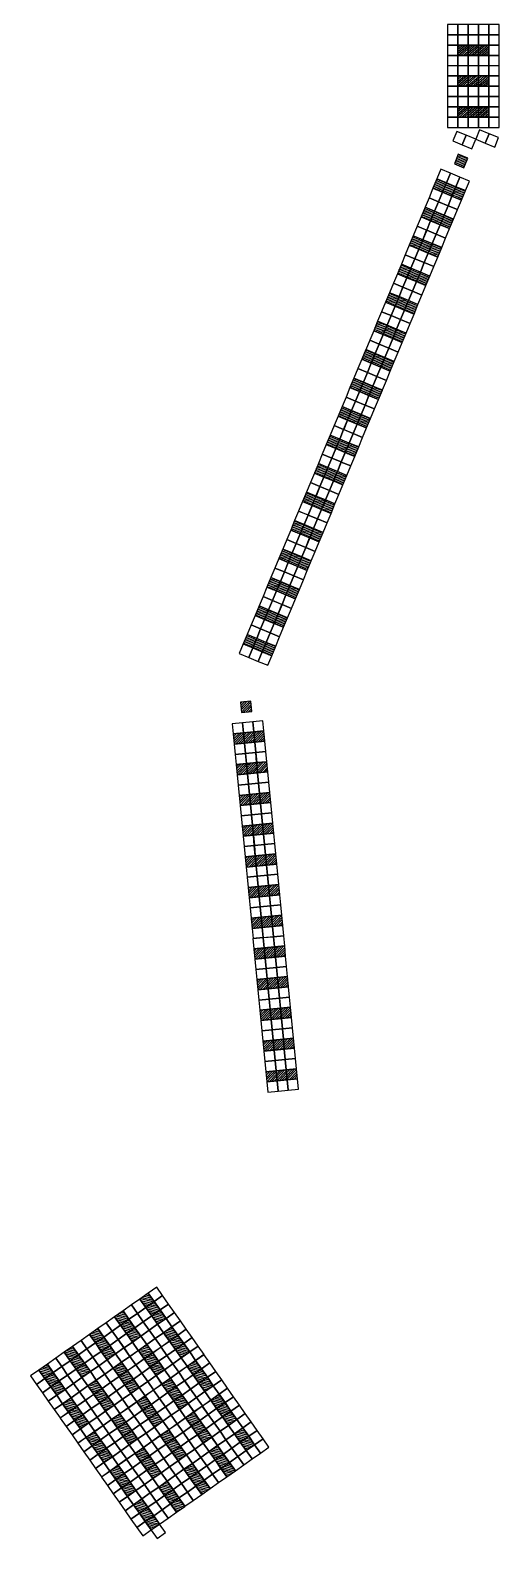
# Model space of a CAD drawing. Extents: x 833816 to 4746262, y -3629782 to -1973088.
# Drawn here: x 1920263 to 1943103, y -2701813 to -2628458 of the extents above; entities that cross this region are included whole.
import ezdxf

# ---------------------------------------------------------------- set-up
doc = ezdxf.new("R2010")
doc.units = 0
doc.header["$LTSCALE"] = 1000
doc.header["$MEASUREMENT"] = 0
doc.layers.add('W-FLOAT_BOWL浮筒', color=253, linetype='Continuous')

# ---------------------------------------------------------------- blocks, each defined once
blk = doc.blocks.new('浮筒')
at = {"layer": 'W-FLOAT_BOWL浮筒'}
blk.add_lwpolyline([(-230, -268), (268, -230), (230, 268), (-268, 230)], close=True, dxfattribs=at)
blk = doc.blocks.new('空格子')
at = {"layer": 'W-FLOAT_BOWL浮筒'}
h = blk.add_hatch(dxfattribs=at)
h.set_pattern_fill('ANSI31', color=256, scale=50)
h.set_pattern_definition([(45, (0, 0), (-56.127, 56.127), [])])
h.paths.add_polyline_path([(219, 263), (-280, 225), (-242, -274), (256, -236)])
blk.add_lwpolyline([(-242, -274), (256, -236), (219, 263), (-280, 225)], close=True, dxfattribs=at)

msp = doc.modelspace()

# ---------------------------------------------------------------- block references
for p, rotation in [((1941327.6, -2629429.4), 355.6699377304419), ((1941827.6, -2629429.4), 355.6699377304419), ((1942327.6, -2629429.5), 355.6699377304419), ((1941327.5, -2630929.4), 355.6699377304419), ((1941827.5, -2630929.4), 355.6699377304419), ((1942327.5, -2630929.5), 355.6699377304419), ((1941327.3, -2632429.4), 355.6699377304419), ((1941827.3, -2632429.4), 355.6699377304419), ((1942327.3, -2632429.5), 355.6699377304419), ((1941230.8, -2634819.5), 333.0630648966221), ((1940192.6, -2636012), 333.0630648966221), ((1940654.1, -2636204.2), 333.0630648966221), ((1941115.7, -2636396.5), 333.0630648966221), ((1939615.9, -2637396.7), 333.0630648966221), ((1940077.5, -2637589), 333.0630648966221), ((1940539, -2637781.2), 333.0630648966221), ((1939039.2, -2638781.5), 333.0630648966221), ((1939500.8, -2638973.7), 333.0630648966221), ((1939962.4, -2639165.9), 333.0630648966221), ((1938462.6, -2640166.2), 333.0630648966221), ((1938924.1, -2640358.4), 333.0630648966221), ((1939385.7, -2640550.6), 333.0630648966221), ((1937885.9, -2641550.9), 333.0630648966221), ((1938347.5, -2641743.1), 333.0630648966221), ((1938809, -2641935.3), 333.0630648966221), ((1937309.2, -2642935.6), 333.0630648966221), ((1937770.8, -2643127.8), 333.0630648966221), ((1938232.4, -2643320.1), 333.0630648966221), ((1936732.6, -2644320.3), 333.0630648966221), ((1937194.1, -2644512.6), 333.0630648966221), ((1937655.7, -2644704.8), 333.0630648966221), ((1936155.9, -2645705.1), 333.0630648966221), ((1936617.5, -2645897.3), 333.0630648966221), ((1937079, -2646089.5), 333.0630648966221), ((1935579.2, -2647089.8), 333.0630648966221), ((1936040.8, -2647282), 333.0630648966221), ((1936502.4, -2647474.2), 333.0630648966221), ((1935002.5, -2648474.5), 333.0630648966221), ((1935464.1, -2648666.7), 333.0630648966221), ((1935925.7, -2648859), 333.0630648966221), ((1934425.9, -2649859.2), 333.0630648966221), ((1934887.5, -2650051.5), 333.0630648966221), ((1935349, -2650243.7), 333.0630648966221), ((1933849.2, -2651243.9), 333.0630648966221), ((1934310.8, -2651436.2), 333.0630648966221), ((1934772.4, -2651628.4), 333.0630648966221), ((1933272.5, -2652628.7), 333.0630648966221), ((1933734.1, -2652820.9), 333.0630648966221), ((1934195.7, -2653013.1), 333.0630648966221), ((1932695.9, -2654013.4), 333.0630648966221), ((1933157.4, -2654205.6), 333.0630648966221), ((1933619, -2654397.8), 333.0630648966221), ((1932119.2, -2655398.1), 333.0630648966221), ((1932580.8, -2655590.3), 333.0630648966221), ((1933042.4, -2655782.6), 333.0630648966221), ((1931542.5, -2656782.8), 333.0630648966221), ((1932004.1, -2656975.1), 333.0630648966221), ((1932465.7, -2657167.3), 333.0630648966221), ((1930965.9, -2658167.6), 333.0630648966221), ((1931427.4, -2658359.8), 333.0630648966221), ((1931889, -2658552), 333.0630648966221), ((1930776.5, -2661354.9), 1.185991477055036), ((1930422.9, -2662896), 1.185991477055036), ((1930920.6, -2662848), 1.185991477055036), ((1931418.3, -2662800), 1.185991477055036), ((1930567.1, -2664389.1), 1.185991477055036), ((1931064.7, -2664341.1), 1.185991477055036), ((1931562.4, -2664293), 1.185991477055036), ((1930711.2, -2665882.2), 1.185991477055036), ((1931208.9, -2665834.1), 1.185991477055036), ((1931706.6, -2665786.1), 1.185991477055036), ((1930855.3, -2667375.2), 1.185991477055036), ((1931353, -2667327.2), 1.185991477055036), ((1931850.7, -2667279.1), 1.185991477055036), ((1930999.4, -2668868.3), 1.185991477055036), ((1931497.1, -2668820.2), 1.185991477055036), ((1931994.8, -2668772.2), 1.185991477055036), ((1931143.6, -2670361.3), 1.185991477055036), ((1931641.2, -2670313.3), 1.185991477055036), ((1932138.9, -2670265.3), 1.185991477055036), ((1931785.4, -2671806.4), 1.185991477055036), ((1932283, -2671758.3), 1.185991477055036), ((1931287.7, -2671854.4), 1.185991477055036), ((1932427.2, -2673251.4), 1.185991477055036), ((1931431.8, -2673347.5), 1.185991477055036), ((1931929.5, -2673299.4), 1.185991477055036), ((1932571.3, -2674744.4), 1.185991477055036), ((1931575.9, -2674840.5), 1.185991477055036), ((1932073.6, -2674792.5), 1.185991477055036), ((1931720, -2676333.6), 1.185991477055036), ((1932217.7, -2676285.5), 1.185991477055036), ((1932715.4, -2676237.5), 1.185991477055036), ((1931864.2, -2677826.6), 1.185991477055036), ((1932361.9, -2677778.6), 1.185991477055036), ((1932859.5, -2677730.6), 1.185991477055036), ((1932008.3, -2679319.7), 1.185991477055036), ((1932506, -2679271.7), 1.185991477055036), ((1933003.7, -2679223.6), 1.185991477055036), ((1925958, -2690221.8), 300.7971885177789), ((1926246.2, -2690630.4), 300.7971885177789), ((1924731.2, -2691084.8), 300.7971885177789), ((1925019.4, -2691493.4), 300.7971885177789), ((1926533.4, -2691039.7), 300.7971885177789), ((1923504.3, -2691947.8), 300.7971885177789), ((1923792.5, -2692356.4), 300.7971885177789), ((1925306.5, -2691902.7), 300.7971885177789), ((1927109.8, -2691856.8), 300.7971885177789), ((1927397.9, -2692265.4), 300.7971885177789), ((1922277.5, -2692810.9), 300.7971885177789), ((1924079.7, -2692765.7), 300.7971885177789), ((1925882.9, -2692719.9), 300.7971885177789), ((1926171.1, -2693128.5), 300.7971885177789), ((1927685.1, -2692674.7), 300.7971885177789), ((1921050.6, -2693673.9), 300.7971885177789), ((1922565.7, -2693219.5), 300.7971885177789), ((1922852.8, -2693628.8), 300.7971885177789), ((1924656, -2693582.9), 300.7971885177789), ((1926458.3, -2693537.8), 300.7971885177789), ((1928256.6, -2693496.8), 300.7971885177789), ((1928544.8, -2693905.4), 300.7971885177789), ((1921338.8, -2694082.5), 300.7971885177789), ((1921626, -2694491.8), 300.7971885177789), ((1923429.2, -2694446), 300.7971885177789), ((1924944.2, -2693991.5), 300.7971885177789), ((1925231.4, -2694400.8), 300.7971885177789), ((1927029.8, -2694359.9), 300.7971885177789), ((1928832, -2694314.7), 300.7971885177789), ((1922202.3, -2695309), 300.7971885177789), ((1923717.4, -2694854.6), 300.7971885177789), ((1924004.6, -2695263.9), 300.7971885177789), ((1925802.9, -2695222.9), 300.7971885177789), ((1927317.9, -2694768.4), 300.7971885177789), ((1927605.1, -2695177.8), 300.7971885177789), ((1929403.5, -2695136.8), 300.7971885177789), ((1922490.5, -2695717.6), 300.7971885177789), ((1922777.7, -2696126.9), 300.7971885177789), ((1924576.1, -2696085.9), 300.7971885177789), ((1926091.1, -2695631.5), 300.7971885177789), ((1926378.3, -2696040.8), 300.7971885177789), ((1928176.6, -2695999.8), 300.7971885177789), ((1929691.6, -2695545.4), 300.7971885177789), ((1929978.8, -2695954.7), 300.7971885177789), ((1924864.2, -2696494.5), 300.7971885177789), ((1926949.8, -2696862.9), 300.7971885177789), ((1928464.8, -2696408.4), 300.7971885177789), ((1928752, -2696817.7), 300.7971885177789), ((1930554.2, -2696772.6), 300.7971885177789), ((1923349.2, -2696949), 300.7971885177789), ((1923637.4, -2697357.6), 300.7971885177789), ((1925151.4, -2696903.8), 300.7971885177789), ((1927237.9, -2697271.5), 300.7971885177789), ((1930842.4, -2697181.2), 300.7971885177789), ((1923924.6, -2697766.9), 300.7971885177789), ((1925722.9, -2697725.9), 300.7971885177789), ((1926011.1, -2698134.5), 300.7971885177789), ((1927525.1, -2697680.8), 300.7971885177789), ((1929327.3, -2697635.6), 300.7971885177789), ((1929615.5, -2698044.2), 300.7971885177789), ((1924496.1, -2698588.9), 300.7971885177789), ((1924784.2, -2698997.5), 300.7971885177789), ((1926298.3, -2698543.8), 300.7971885177789), ((1928100.5, -2698498.7), 300.7971885177789), ((1928388.7, -2698907.3), 300.7971885177789), ((1929902.7, -2698453.5), 300.7971885177789), ((1925071.4, -2699406.8), 300.7971885177789), ((1926873.6, -2699361.7), 300.7971885177789), ((1927161.8, -2699770.3), 300.7971885177789), ((1928675.8, -2699316.6), 300.7971885177789), ((1925646.8, -2700224.7), 300.7971885177789), ((1927449, -2700179.6), 300.7971885177789), ((1925935, -2700633.3), 300.7971885177789), ((1926222.1, -2701042.6), 300.7971885177789)]:
    msp.add_blockref('空格子', p, dxfattribs=dict(rotation=rotation))
at = {"layer": 'W-FLOAT_BOWL浮筒'}
for p, rotation in [((1940815.4, -2628434.1), 355.6699377305271), ((1941315.4, -2628434.1), 355.6699377305271), ((1941815.4, -2628434.1), 355.6699377305271), ((1942315.4, -2628434.2), 355.6699377305271), ((1942815.4, -2628434.2), 355.6699377305271), ((1940815.4, -2628934.1), 355.6699377305271), ((1941315.4, -2628934.1), 355.6699377305271), ((1941815.4, -2628934.1), 355.6699377305271), ((1942315.4, -2628934.2), 355.6699377305271), ((1942815.4, -2628934.2), 355.6699377305271), ((1940815.4, -2629434.1), 355.6699377305271), ((1940815.3, -2629934.1), 355.6699377305271), ((1941315.3, -2629934.1), 355.6699377305271), ((1941815.3, -2629934.1), 355.6699377305271), ((1942315.3, -2629934.2), 355.6699377305271), ((1942815.4, -2629434.2), 355.6699377305271), ((1942815.3, -2629934.2), 355.6699377305271), ((1940815.3, -2630434.1), 355.6699377305271), ((1941315.3, -2630434.1), 355.6699377305271), ((1941815.3, -2630434.1), 355.6699377305271), ((1942315.3, -2630434.2), 355.6699377305271), ((1942815.3, -2630434.2), 355.6699377305271), ((1940815.3, -2630934.1), 355.6699377305271), ((1940815.3, -2631434.1), 355.6699377305271), ((1941315.3, -2631434.1), 355.6699377305271), ((1941815.3, -2631434.1), 355.6699377305271), ((1942315.3, -2631434.2), 355.6699377305271), ((1942815.3, -2630934.2), 355.6699377305271), ((1942815.3, -2631434.2), 355.6699377305271), ((1940815.2, -2631934.1), 355.6699377305271), ((1941315.2, -2631934.1), 355.6699377305271), ((1941815.2, -2631934.1), 355.6699377305271), ((1942315.2, -2631934.2), 355.6699377305271), ((1942815.2, -2631934.2), 355.6699377305271), ((1940815.1, -2632434.1), 355.6699377305271), ((1940815.1, -2632934.1), 355.6699377305271), ((1941315.1, -2632934.1), 355.6699377305271), ((1941815.1, -2632934.1), 355.6699377305271), ((1942315.1, -2632934.2), 355.6699377305271), ((1942815.1, -2632434.2), 355.6699377305271), ((1942815.1, -2632934.2), 355.6699377305271), ((1941140.6, -2633703.8), 333.0630648966695), ((1942256, -2633626.7), 333.0630648966695), ((1941602.2, -2633896), 333.0630648966695), ((1942717.5, -2633818.9), 333.0630648966695), ((1940371.7, -2635550.1), 333.0630648966695), ((1940833.3, -2635742.3), 333.0630648966695), ((1941294.9, -2635934.5), 333.0630648966695), ((1939987.3, -2636473.2), 333.0630648966695), ((1940448.8, -2636665.4), 333.0630648966695), ((1939795, -2636934.8), 333.0630648966695), ((1940256.6, -2637127), 333.0630648966695), ((1940718.2, -2637319.2), 333.0630648966695), ((1940910.4, -2636857.7), 333.0630648966695), ((1939410.6, -2637857.9), 333.0630648966695), ((1939872.2, -2638050.2), 333.0630648966695), ((1939218.4, -2638319.5), 333.0630648966695), ((1939679.9, -2638511.7), 333.0630648966695), ((1940141.5, -2638704), 333.0630648966695), ((1940333.7, -2638242.4), 333.0630648966695), ((1938833.9, -2639242.7), 333.0630648966695), ((1939295.5, -2639434.9), 333.0630648966695), ((1939757.1, -2639627.1), 333.0630648966695), ((1938641.7, -2639704.2), 333.0630648966695), ((1939103.3, -2639896.5), 333.0630648966695), ((1939564.9, -2640088.7), 333.0630648966695), ((1938065, -2641089), 333.0630648966695), ((1938257.3, -2640627.4), 333.0630648966695), ((1938718.8, -2640819.6), 333.0630648966695), ((1939180.4, -2641011.8), 333.0630648966695), ((1938526.6, -2641281.2), 333.0630648966695), ((1938988.2, -2641473.4), 333.0630648966695), ((1937488.4, -2642473.7), 333.0630648966695), ((1937680.6, -2642012.1), 333.0630648966695), ((1938142.2, -2642204.3), 333.0630648966695), ((1938603.7, -2642396.6), 333.0630648966695), ((1937949.9, -2642665.9), 333.0630648966695), ((1938411.5, -2642858.1), 333.0630648966695), ((1936911.7, -2643858.4), 333.0630648966695), ((1937103.9, -2643396.8), 333.0630648966695), ((1937565.5, -2643589), 333.0630648966695), ((1938027.1, -2643781.3), 333.0630648966695), ((1936527.3, -2644781.5), 333.0630648966695), ((1937373.3, -2644050.6), 333.0630648966695), ((1937834.8, -2644242.8), 333.0630648966695), ((1936335, -2645243.1), 333.0630648966695), ((1936796.6, -2645435.3), 333.0630648966695), ((1936988.8, -2644973.8), 333.0630648966695), ((1937450.4, -2645166), 333.0630648966695), ((1935950.6, -2646166.3), 333.0630648966695), ((1937258.2, -2645627.6), 333.0630648966695), ((1935758.4, -2646627.8), 333.0630648966695), ((1936219.9, -2646820.1), 333.0630648966695), ((1936412.2, -2646358.5), 333.0630648966695), ((1936873.7, -2646550.7), 333.0630648966695), ((1935373.9, -2647551), 333.0630648966695), ((1936681.5, -2647012.3), 333.0630648966695), ((1935181.7, -2648012.6), 333.0630648966695), ((1935643.3, -2648204.8), 333.0630648966695), ((1935835.5, -2647743.2), 333.0630648966695), ((1936104.8, -2648397), 333.0630648966695), ((1936297.1, -2647935.4), 333.0630648966695), ((1934797.2, -2648935.7), 333.0630648966695), ((1935258.8, -2649127.9), 333.0630648966695), ((1934605, -2649397.3), 333.0630648966695), ((1935066.6, -2649589.5), 333.0630648966695), ((1935528.2, -2649781.7), 333.0630648966695), ((1935720.4, -2649320.2), 333.0630648966695), ((1934220.6, -2650320.4), 333.0630648966695), ((1934682.2, -2650512.7), 333.0630648966695), ((1934028.4, -2650782), 333.0630648966695), ((1934489.9, -2650974.2), 333.0630648966695), ((1934951.5, -2651166.5), 333.0630648966695), ((1935143.7, -2650704.9), 333.0630648966695), ((1933643.9, -2651705.2), 333.0630648966695), ((1934105.5, -2651897.4), 333.0630648966695), ((1934567.1, -2652089.6), 333.0630648966695), ((1933451.7, -2652166.7), 333.0630648966695), ((1933913.3, -2652359), 333.0630648966695), ((1934374.8, -2652551.2), 333.0630648966695), ((1932875, -2653551.4), 333.0630648966695), ((1933067.2, -2653089.9), 333.0630648966695), ((1933528.8, -2653282.1), 333.0630648966695), ((1933990.4, -2653474.3), 333.0630648966695), ((1933336.6, -2653743.7), 333.0630648966695), ((1933798.2, -2653935.9), 333.0630648966695), ((1932298.3, -2654936.2), 333.0630648966695), ((1932490.6, -2654474.6), 333.0630648966695), ((1932952.1, -2654666.8), 333.0630648966695), ((1933413.7, -2654859), 333.0630648966695), ((1932759.9, -2655128.4), 333.0630648966695), ((1933221.5, -2655320.6), 333.0630648966695), ((1931721.7, -2656320.9), 333.0630648966695), ((1931913.9, -2655859.3), 333.0630648966695), ((1932183.3, -2656513.1), 333.0630648966695), ((1932375.5, -2656051.5), 333.0630648966695), ((1932837.1, -2656243.8), 333.0630648966695), ((1931337.2, -2657244), 333.0630648966695), ((1932644.8, -2656705.3), 333.0630648966695), ((1931145, -2657705.6), 333.0630648966695), ((1931606.6, -2657897.8), 333.0630648966695), ((1931798.8, -2657436.3), 333.0630648966695), ((1932260.4, -2657628.5), 333.0630648966695), ((1930760.6, -2658628.8), 333.0630648966695), ((1932068.2, -2658090.1), 333.0630648966695), ((1931222.1, -2658821), 333.0630648966695), ((1931683.7, -2659013.2), 333.0630648966695), ((1930363.2, -2662404.2), 1.185991477204754), ((1930860.9, -2662356.1), 1.185991477204754), ((1931358.6, -2662308.1), 1.185991477204754), ((1930459.3, -2663399.6), 1.185991477204754), ((1930957, -2663351.5), 1.185991477204754), ((1931454.6, -2663303.5), 1.185991477204754), ((1930507.3, -2663897.2), 1.185991477204754), ((1931005, -2663849.2), 1.185991477204754), ((1931502.7, -2663801.2), 1.185991477204754), ((1930603.4, -2664892.6), 1.185991477204754), ((1931101.1, -2664844.6), 1.185991477204754), ((1931598.8, -2664796.5), 1.185991477204754), ((1930651.4, -2665390.3), 1.185991477204754), ((1931149.1, -2665342.3), 1.185991477204754), ((1931646.8, -2665294.2), 1.185991477204754), ((1930747.5, -2666385.7), 1.185991477204754), ((1931245.2, -2666337.6), 1.185991477204754), ((1931742.9, -2666289.6), 1.185991477204754), ((1930795.6, -2666883.4), 1.185991477204754), ((1931293.2, -2666835.3), 1.185991477204754), ((1931790.9, -2666787.3), 1.185991477204754), ((1930891.6, -2667878.7), 1.185991477204754), ((1931389.3, -2667830.7), 1.185991477204754), ((1931887, -2667782.7), 1.185991477204754), ((1930939.7, -2668376.4), 1.185991477204754), ((1931437.4, -2668328.4), 1.185991477204754), ((1931935.1, -2668280.3), 1.185991477204754), ((1931035.8, -2669371.8), 1.185991477204754), ((1931533.4, -2669323.8), 1.185991477204754), ((1932031.1, -2669275.7), 1.185991477204754), ((1931083.8, -2669869.5), 1.185991477204754), ((1931581.5, -2669821.4), 1.185991477204754), ((1932079.2, -2669773.4), 1.185991477204754), ((1931179.9, -2670864.9), 1.185991477204754), ((1931677.6, -2670816.8), 1.185991477204754), ((1932175.3, -2670768.8), 1.185991477204754), ((1931227.9, -2671362.5), 1.185991477204754), ((1931725.6, -2671314.5), 1.185991477204754), ((1932223.3, -2671266.5), 1.185991477204754), ((1931324, -2672357.9), 1.185991477204754), ((1931821.7, -2672309.9), 1.185991477204754), ((1932319.4, -2672261.8), 1.185991477204754), ((1931372, -2672855.6), 1.185991477204754), ((1931869.7, -2672807.6), 1.185991477204754), ((1932367.4, -2672759.5), 1.185991477204754), ((1931468.1, -2673851), 1.185991477204754), ((1931965.8, -2673802.9), 1.185991477204754), ((1932463.5, -2673754.9), 1.185991477204754), ((1931516.2, -2674348.7), 1.185991477204754), ((1932013.9, -2674300.6), 1.185991477204754), ((1932511.5, -2674252.6), 1.185991477204754), ((1931612.3, -2675344), 1.185991477204754), ((1932109.9, -2675296), 1.185991477204754), ((1932607.6, -2675248), 1.185991477204754), ((1931660.3, -2675841.7), 1.185991477204754), ((1932158, -2675793.7), 1.185991477204754), ((1932655.7, -2675745.6), 1.185991477204754), ((1931756.4, -2676837.1), 1.185991477204754), ((1932254.1, -2676789.1), 1.185991477204754), ((1932751.7, -2676741), 1.185991477204754), ((1931804.4, -2677334.8), 1.185991477204754), ((1932302.1, -2677286.7), 1.185991477204754), ((1932799.8, -2677238.7), 1.185991477204754), ((1931900.5, -2678330.2), 1.185991477204754), ((1932398.2, -2678282.1), 1.185991477204754), ((1932895.9, -2678234.1), 1.185991477204754), ((1931948.5, -2678827.8), 1.185991477204754), ((1932446.2, -2678779.8), 1.185991477204754), ((1932943.9, -2678731.8), 1.185991477204754), ((1932044.6, -2679823.2), 1.185991477204754), ((1932542.3, -2679775.2), 1.185991477204754), ((1933040, -2679727.1), 1.185991477204754), ((1926356.1, -2689926.8), 30.79718851787272), ((1925129.3, -2690789.8), 30.79718851787272), ((1925538.2, -2690502.1), 30.79718851787272), ((1925825.9, -2690911.1), 30.79718851787272), ((1926643.8, -2690335.7), 30.79718851787272), ((1926931.5, -2690744.7), 30.79718851787272), ((1923902.4, -2691652.9), 30.79718851787272), ((1924311.4, -2691365.2), 30.79718851787272), ((1925416.9, -2691198.8), 30.79718851787272), ((1925704.6, -2691607.7), 30.79718851787272), ((1926113.6, -2691320), 30.79718851787272), ((1926401.2, -2691729), 30.79718851787272), ((1926810.2, -2691441.3), 30.79718851787272), ((1927219.1, -2691153.6), 30.79718851787272), ((1927507.8, -2691561.9), 30.79718851787272), ((1923084.5, -2692228.2), 30.79718851787272), ((1924190.1, -2692061.8), 30.79718851787272), ((1924477.8, -2692470.8), 30.79718851787272), ((1924599, -2691774.1), 30.79718851787272), ((1924886.7, -2692183.1), 30.79718851787272), ((1925583.3, -2692304.4), 30.79718851787272), ((1925992.3, -2692016.7), 30.79718851787272), ((1926281, -2692424.9), 30.79718851787272), ((1926689.9, -2692137.2), 30.79718851787272), ((1927795.5, -2691970.8), 30.79718851787272), ((1928083.2, -2692379.8), 30.79718851787272), ((1921857.7, -2693091.3), 30.79718851787272), ((1922675.6, -2692515.9), 30.79718851787272), ((1922963.2, -2692924.8), 30.79718851787272), ((1923372.2, -2692637.2), 30.79718851787272), ((1923659.9, -2693046.1), 30.79718851787272), ((1924356.5, -2693167.4), 30.79718851787272), ((1924765.4, -2692879.7), 30.79718851787272), ((1925174.4, -2692592), 30.79718851787272), ((1925463.1, -2693000.3), 30.79718851787272), ((1926568.7, -2692833.9), 30.79718851787272), ((1926977.6, -2692546.2), 30.79718851787272), ((1927265.3, -2692955.1), 30.79718851787272), ((1927961.9, -2693076.4), 30.79718851787272), ((1928370.9, -2692788.7), 30.79718851787272), ((1928654.7, -2693201.8), 30.79718851787272), ((1921448.7, -2693378.9), 30.79718851787272), ((1921736.4, -2693787.9), 30.79718851787272), ((1922145.3, -2693500.2), 30.79718851787272), ((1922433, -2693909.2), 30.79718851787272), ((1923250.9, -2693333.8), 30.79718851787272), ((1923538.6, -2693742.8), 30.79718851787272), ((1923947.5, -2693455.1), 30.79718851787272), ((1924236.2, -2693863.3), 30.79718851787272), ((1925054.1, -2693288), 30.79718851787272), ((1925341.8, -2693696.9), 30.79718851787272), ((1925750.8, -2693409.2), 30.79718851787272), ((1926038.4, -2693818.2), 30.79718851787272), ((1926856.3, -2693242.8), 30.79718851787272), ((1927144, -2693651.8), 30.79718851787272), ((1927553, -2693364.1), 30.79718851787272), ((1927836.8, -2693777.2), 30.79718851787272), ((1928942.4, -2693610.8), 30.79718851787272), ((1920630.8, -2693954.3), 30.79718851787272), ((1920918.5, -2694363.2), 30.79718851787272), ((1922024.1, -2694196.8), 30.79718851787272), ((1922311.7, -2694605.8), 30.79718851787272), ((1922720.7, -2694318.1), 30.79718851787272), ((1923129.6, -2694030.4), 30.79718851787272), ((1923827.3, -2694151), 30.79718851787272), ((1924115, -2694559.9), 30.79718851787272), ((1924523.9, -2694272.3), 30.79718851787272), ((1925629.5, -2694105.9), 30.79718851787272), ((1925917.2, -2694514.8), 30.79718851787272), ((1926326.1, -2694227.1), 30.79718851787272), ((1926609.9, -2694640.2), 30.79718851787272), ((1926735.1, -2693939.4), 30.79718851787272), ((1927427.8, -2694064.9), 30.79718851787272), ((1927715.5, -2694473.8), 30.79718851787272), ((1928124.5, -2694186.2), 30.79718851787272), ((1928412.2, -2694595.1), 30.79718851787272), ((1929230.1, -2694019.7), 30.79718851787272), ((1929517.7, -2694428.7), 30.79718851787272), ((1921206.2, -2694772.2), 30.79718851787272), ((1921493.8, -2695181.1), 30.79718851787272), ((1921902.8, -2694893.5), 30.79718851787272), ((1922600.4, -2695014), 30.79718851787272), ((1923009.4, -2694726.3), 30.79718851787272), ((1923297.1, -2695135.3), 30.79718851787272), ((1924402.6, -2694968.9), 30.79718851787272), ((1924690.3, -2695377.8), 30.79718851787272), ((1924811.6, -2694681.2), 30.79718851787272), ((1925099.3, -2695090.2), 30.79718851787272), ((1925508.2, -2694802.5), 30.79718851787272), ((1926201, -2694927.9), 30.79718851787272), ((1926488.7, -2695336.9), 30.79718851787272), ((1926897.6, -2695049.2), 30.79718851787272), ((1928003.2, -2694882.8), 30.79718851787272), ((1928290.9, -2695291.7), 30.79718851787272), ((1928699.8, -2695004.1), 30.79718851787272), ((1929108.8, -2694716.4), 30.79718851787272), ((1929801.6, -2694841.8), 30.79718851787272), ((1930089.2, -2695250.8), 30.79718851787272), ((1921782.5, -2695589.4), 30.79718851787272), ((1922070.2, -2695998.3), 30.79718851787272), ((1922888.1, -2695423), 30.79718851787272), ((1923175.8, -2695831.9), 30.79718851787272), ((1923584.7, -2695544.3), 30.79718851787272), ((1923872.4, -2695953.2), 30.79718851787272), ((1924281.4, -2695665.5), 30.79718851787272), ((1924974.1, -2695791), 30.79718851787272), ((1925383.1, -2695503.3), 30.79718851787272), ((1925670.8, -2695912.2), 30.79718851787272), ((1926776.4, -2695745.8), 30.79718851787272), ((1927185.3, -2695458.1), 30.79718851787272), ((1927473, -2695867.1), 30.79718851787272), ((1927881.9, -2695579.4), 30.79718851787272), ((1928574.7, -2695704.8), 30.79718851787272), ((1928862.4, -2696113.8), 30.79718851787272), ((1928983.7, -2695417.2), 30.79718851787272), ((1929271.3, -2695826.1), 30.79718851787272), ((1930376.9, -2695659.7), 30.79718851787272), ((1930664.6, -2696068.7), 30.79718851787272), ((1922357.9, -2696407.3), 30.79718851787272), ((1922645.6, -2696816.2), 30.79718851787272), ((1923054.5, -2696528.6), 30.79718851787272), ((1923463.5, -2696240.9), 30.79718851787272), ((1923747.3, -2696654), 30.79718851787272), ((1924156.2, -2696366.3), 30.79718851787272), ((1924443.9, -2696775.3), 30.79718851787272), ((1925261.8, -2696199.9), 30.79718851787272), ((1925549.5, -2696608.9), 30.79718851787272), ((1925958.5, -2696321.2), 30.79718851787272), ((1926246.1, -2696730.1), 30.79718851787272), ((1926655.1, -2696442.4), 30.79718851787272), ((1927064, -2696154.8), 30.79718851787272), ((1927347.8, -2696567.9), 30.79718851787272), ((1927756.8, -2696280.2), 30.79718851787272), ((1928044.5, -2696689.2), 30.79718851787272), ((1929150.1, -2696522.7), 30.79718851787272), ((1929559, -2696235.1), 30.79718851787272), ((1929846.7, -2696644), 30.79718851787272), ((1930255.6, -2696356.3), 30.79718851787272), ((1930952.3, -2696477.6), 30.79718851787272), ((1922929.4, -2697229.4), 30.79718851787272), ((1924035, -2697062.9), 30.79718851787272), ((1924322.6, -2697471.9), 30.79718851787272), ((1924731.6, -2697184.2), 30.79718851787272), ((1925019.3, -2697593.2), 30.79718851787272), ((1925428.2, -2697305.5), 30.79718851787272), ((1925837.2, -2697017.8), 30.79718851787272), ((1926121, -2697430.9), 30.79718851787272), ((1926529.9, -2697143.2), 30.79718851787272), ((1926817.6, -2697552.2), 30.79718851787272), ((1927635.5, -2696976.8), 30.79718851787272), ((1927923.2, -2697385.8), 30.79718851787272), ((1928332.2, -2697098.1), 30.79718851787272), ((1928619.8, -2697507.1), 30.79718851787272), ((1929028.8, -2697219.4), 30.79718851787272), ((1929437.7, -2696931.7), 30.79718851787272), ((1929725.4, -2697340.6), 30.79718851787272), ((1930134.4, -2697053), 30.79718851787272), ((1930422, -2697461.9), 30.79718851787272), ((1931118.7, -2697583.2), 30.79718851787272), ((1931240, -2696886.6), 30.79718851787272), ((1931527.6, -2697295.5), 30.79718851787272), ((1923217.1, -2697638.3), 30.79718851787272), ((1923504.7, -2698047.3), 30.79718851787272), ((1924201.4, -2698168.5), 30.79718851787272), ((1924610.3, -2697880.8), 30.79718851787272), ((1924894.1, -2698294), 30.79718851787272), ((1925303.1, -2698006.3), 30.79718851787272), ((1926408.7, -2697839.9), 30.79718851787272), ((1926696.4, -2698248.8), 30.79718851787272), ((1927105.3, -2697961.1), 30.79718851787272), ((1927801.9, -2698082.4), 30.79718851787272), ((1928210.9, -2697794.7), 30.79718851787272), ((1928498.6, -2698203.7), 30.79718851787272), ((1928907.5, -2697916), 30.79718851787272), ((1929195.2, -2698325), 30.79718851787272), ((1930013.1, -2697749.6), 30.79718851787272), ((1930300.8, -2698158.5), 30.79718851787272), ((1930709.7, -2697870.9), 30.79718851787272), ((1923792.4, -2698456.2), 30.79718851787272), ((1924076.2, -2698869.3), 30.79718851787272), ((1925181.8, -2698702.9), 30.79718851787272), ((1925590.8, -2698415.2), 30.79718851787272), ((1925878.5, -2698824.2), 30.79718851787272), ((1926575.1, -2698945.5), 30.79718851787272), ((1926984, -2698657.8), 30.79718851787272), ((1927271.7, -2699066.7), 30.79718851787272), ((1927393, -2698370.1), 30.79718851787272), ((1927680.7, -2698779), 30.79718851787272), ((1928786.2, -2698612.6), 30.79718851787272), ((1929073.9, -2699021.6), 30.79718851787272), ((1929482.9, -2698733.9), 30.79718851787272), ((1924363.9, -2699278.3), 30.79718851787272), ((1924651.6, -2699687.2), 30.79718851787272), ((1925469.5, -2699111.9), 30.79718851787272), ((1925757.2, -2699520.8), 30.79718851787272), ((1926166.1, -2699233.1), 30.79718851787272), ((1926453.8, -2699642.1), 30.79718851787272), ((1927559.4, -2699475.7), 30.79718851787272), ((1927968.3, -2699188), 30.79718851787272), ((1928256, -2699596.9), 30.79718851787272), ((1924939.3, -2700096.2), 30.79718851787272), ((1925227, -2700505.1), 30.79718851787272), ((1925348.2, -2699808.5), 30.79718851787272), ((1926044.9, -2699929.8), 30.79718851787272), ((1926332.5, -2700338.7), 30.79718851787272), ((1926741.5, -2700051), 30.79718851787272), ((1927029.2, -2700460), 30.79718851787272), ((1927847.1, -2699884.6), 30.79718851787272), ((1925514.6, -2700914.1), 30.79718851787272), ((1926620.2, -2700747.7), 30.79718851787272), ((1925802.3, -2701323), 30.79718851787272), ((1926499.2, -2701445.2), 30.72649361130171)]:
    msp.add_blockref('浮筒', p, dxfattribs=dict(at, rotation=rotation))

doc.saveas('drawing.dxf')
